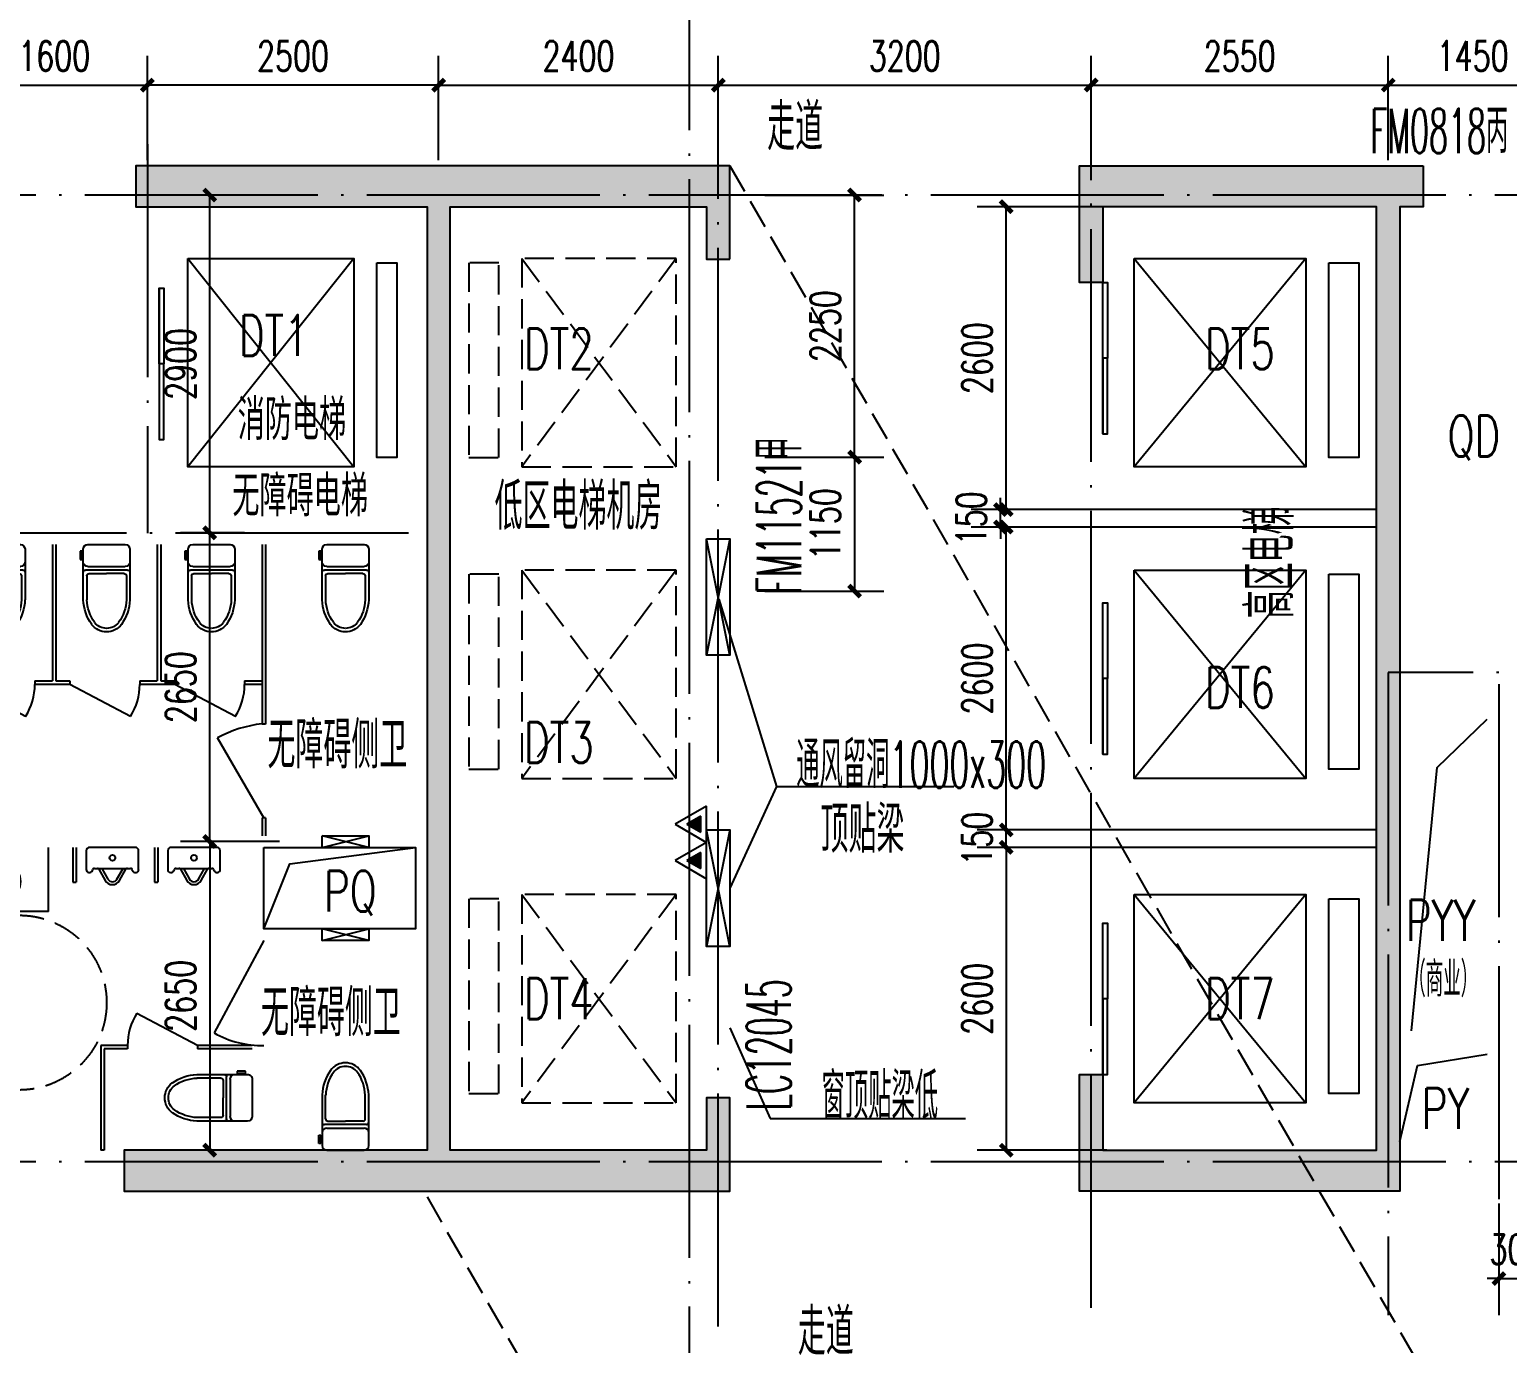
# Model space of a CAD drawing. Extents: x 1980812 to 2578970, y -669191 to 284498.
# Drawn here: x 2014305 to 2026989, y -177337 to -166057 of the extents above; entities that cross this region are included whole.
import ezdxf
from ezdxf.enums import TextEntityAlignment as Align

# ---------------------------------------------------------------- set-up
doc = ezdxf.new("R2010")
doc.units = 0
doc.header["$LTSCALE"] = 1000
doc.header["$MEASUREMENT"] = 0
for name, pattern in [('CONTINOUS', [0]), ('DASH', [0.35, 0.25, -0.1]), ('DOTE', [2.42, 2, -0.2, 0.02, -0.2])]:
    doc.linetypes.add(name, pattern=pattern)
for name, color, linetype in [('0-文字（管井）', 53, 'Continuous'), ('0-文字（防火门)', 22, 'Continuous'), ('A-FLOR-PFIX', 253, 'Continuous'), ('A-FLOR-TPTN', 44, 'Continuous'), ('COLU', 6, 'Continuous'), ('COLU_HATCH', 251, 'Continuous'), ('DIM_SYMB', 3, 'Continuous'), ('dote', 1, 'DOTE'), ('EQUIP_地漏', 255, 'Continuous'), ('EQUIP_消火栓', 255, 'Continuous'), ('LINE', 31, 'Continuous'), ('VALVE_喷淋', 255, 'Continuous'), ('WALL', 4, 'Continuous'), ('WINDOW', 2, 'Continuous'), ('房间名称', 7, 'Continuous'), ('留洞', 63, 'CONTINOUS'), ('看线', 66, 'Continuous'), ('空线', 3, 'Continuous'), ('详细标注', 231, 'Continuous')]:
    doc.layers.add(name, color=color, linetype=linetype)
doc.styles.add('_TCH_DIM_T3', font='SIMPLEX', dxfattribs={"width": 0.705882, "bigfont": 'GBCBIG'})
doc.styles.add('HZF', font='ROMANS2', dxfattribs={"width": 0.7, "bigfont": 'HZDF2'})
doc.styles.add('HZTXTW', font='txtw.shx', dxfattribs={"width": 0.6, "bigfont": 'hztxtw.shx'})
doc.dimstyles.new('_TCH_ARCH&&100', dxfattribs={"dimtxt": 255, "dimasz": 100, "dimexe": 250, "dimexo": 300, "dimgap": 122.5, "dimtad": 1, "dimdec": 0, "dimzin": 0, "dimdsep": 46, "dimtxsty": '_TCH_DIM_T3', "dimblk": 'ARCHTICK', "dimcen": 0.09, "dimclrt": 7, "dimazin": 2, "dimtfac": 1, "dimtdec": 0, "dimtix": 1, "dimtmove": 2, "dimatfit": 3, "dimfxl": 1, "dimtolj": 1, "dimtzin": 0, "dimarcsym": 0})

# ---------------------------------------------------------------- blocks, each defined once
blk = doc.blocks.new('A$C63E13691')
at = {"layer": 'WINDOW'}
for p, q in [((0, -1950), (0, -650)), ((0, -4700), (0, -3400)), ((0, -7450), (0, -6150))]:
    blk.add_line(p, q, dxfattribs=at)
for points in [[(-41, -1300), (0, -1300), (0, -650), (-41, -650)], [(-41, -1300), (0, -1300), (0, -1950), (-41, -1950)], [(-41, -4050), (0, -4050), (0, -3400), (-41, -3400)], [(-41, -4050), (0, -4050), (0, -4700), (-41, -4700)], [(-41, -6800), (0, -6800), (0, -6150), (-41, -6150)], [(-41, -6800), (0, -6800), (0, -7450), (-41, -7450)]]:
    blk.add_lwpolyline(points, close=True, dxfattribs=at)
blk = doc.blocks.new('_ArchTick')
at = {"color": 0, "linetype": 'ByBlock', "const_width": 0.4}
blk.add_lwpolyline([(-0.5, -0.5), (0.5, 0.5)], dxfattribs=at)
blk = doc.blocks.new('*D50')
at = {"layer": 'Defpoints', "color": 0, "transparency": 16777216}
for p in [(2023850, -173078), (2022688, -175678), (2023850, -175678)]:
    blk.add_point(p, dxfattribs=at)
at = {"layer": '详细标注', "color": 0, "lineweight": -2, "transparency": 16777216}
for p, q in [((2023550, -173078), (2022438, -173078)), ((2022688, -173078), (2022688, -175678)), ((2023550, -175678), (2022438, -175678))]:
    blk.add_line(p, q, dxfattribs=at)
at = {"layer": '详细标注', "color": 0, "lineweight": -2, "transparency": 16777216, "xscale": 100, "yscale": 100, "zscale": 100}
for p, rotation in [((2022688, -173078), 90), ((2022688, -175678), 270)]:
    blk.add_blockref('_ArchTick', p, dxfattribs=dict(at, rotation=rotation))
at = {"layer": '详细标注', "color": 7, "transparency": 16777216, "insert": (2022438, -174378), "char_height": 255, "attachment_point": 5, "rotation": 90, "style": '_TCH_DIM_T3'}
blk.add_mtext('\\A1;2600', dxfattribs=at)
blk = doc.blocks.new('*D51')
at = {"layer": 'Defpoints', "color": 0, "transparency": 16777216}
for p in [(2022688, -172928), (2023850, -172928), (2023850, -173078)]:
    blk.add_point(p, dxfattribs=at)
at = {"layer": '详细标注', "color": 0, "lineweight": -2, "transparency": 16777216}
for p, q in [((2022688, -172928), (2022688, -172828)), ((2023550, -172928), (2022438, -172928)), ((2022688, -173078), (2022688, -172928)), ((2023550, -173078), (2022438, -173078)), ((2022688, -173078), (2022688, -173178))]:
    blk.add_line(p, q, dxfattribs=at)
at = {"layer": '详细标注', "color": 0, "lineweight": -2, "transparency": 16777216, "xscale": 100, "yscale": 100, "zscale": 100}
for p, rotation in [((2022688, -172928), 270), ((2022688, -173078), 90)]:
    blk.add_blockref('_ArchTick', p, dxfattribs=dict(at, rotation=rotation))
at = {"layer": '详细标注', "color": 7, "transparency": 16777216, "insert": (2022438, -173003), "char_height": 255, "attachment_point": 5, "rotation": 90, "style": '_TCH_DIM_T3'}
blk.add_mtext('\\A1;150', dxfattribs=at)
blk = doc.blocks.new('*D52')
at = {"layer": 'Defpoints', "color": 0, "transparency": 16777216}
for p in [(2022688, -170328), (2023850, -170328), (2023850, -172928)]:
    blk.add_point(p, dxfattribs=at)
at = {"layer": '详细标注', "color": 0, "lineweight": -2, "transparency": 16777216}
for p, q in [((2023550, -170328), (2022438, -170328)), ((2022688, -172928), (2022688, -170328)), ((2023550, -172928), (2022438, -172928))]:
    blk.add_line(p, q, dxfattribs=at)
at = {"layer": '详细标注', "color": 0, "lineweight": -2, "transparency": 16777216, "xscale": 100, "yscale": 100, "zscale": 100}
for p, rotation in [((2022688, -170328), 90), ((2022688, -172928), 270)]:
    blk.add_blockref('_ArchTick', p, dxfattribs=dict(at, rotation=rotation))
at = {"layer": '详细标注', "color": 7, "transparency": 16777216, "insert": (2022438, -171628), "char_height": 255, "attachment_point": 5, "rotation": 90, "style": '_TCH_DIM_T3'}
blk.add_mtext('\\A1;2600', dxfattribs=at)
blk = doc.blocks.new('*D53')
at = {"layer": 'Defpoints', "color": 0, "transparency": 16777216}
for p in [(2022638, -170178), (2023850, -170178), (2023850, -170328)]:
    blk.add_point(p, dxfattribs=at)
at = {"layer": '详细标注', "color": 0, "lineweight": -2, "transparency": 16777216}
for p, q in [((2022638, -170178), (2022638, -170078)), ((2023550, -170178), (2022388, -170178)), ((2022638, -170328), (2022638, -170178)), ((2023550, -170328), (2022388, -170328)), ((2022638, -170328), (2022638, -170428))]:
    blk.add_line(p, q, dxfattribs=at)
at = {"layer": '详细标注', "color": 0, "lineweight": -2, "transparency": 16777216, "xscale": 100, "yscale": 100, "zscale": 100}
for p, rotation in [((2022638, -170178), 270), ((2022638, -170328), 90)]:
    blk.add_blockref('_ArchTick', p, dxfattribs=dict(at, rotation=rotation))
at = {"layer": '详细标注', "color": 7, "transparency": 16777216, "insert": (2022388, -170253), "char_height": 255, "attachment_point": 5, "rotation": 90, "style": '_TCH_DIM_T3'}
blk.add_mtext('\\A1;150', dxfattribs=at)
blk = doc.blocks.new('*D54')
at = {"layer": 'Defpoints', "color": 0, "transparency": 16777216}
for p in [(2022688, -167578), (2023850, -167578), (2023850, -170178)]:
    blk.add_point(p, dxfattribs=at)
at = {"layer": '详细标注', "color": 0, "lineweight": -2, "transparency": 16777216}
for p, q in [((2023550, -167578), (2022438, -167578)), ((2022688, -170178), (2022688, -167578)), ((2023550, -170178), (2022438, -170178))]:
    blk.add_line(p, q, dxfattribs=at)
at = {"layer": '详细标注', "color": 0, "lineweight": -2, "transparency": 16777216, "xscale": 100, "yscale": 100, "zscale": 100}
for p, rotation in [((2022688, -167578), 90), ((2022688, -170178), 270)]:
    blk.add_blockref('_ArchTick', p, dxfattribs=dict(at, rotation=rotation))
at = {"layer": '详细标注', "color": 7, "transparency": 16777216, "insert": (2022438, -168878), "char_height": 255, "attachment_point": 5, "rotation": 90, "style": '_TCH_DIM_T3'}
blk.add_mtext('\\A1;2600', dxfattribs=at)
blk = doc.blocks.new('*D80')
at = {"layer": 'Defpoints', "color": 0, "transparency": 16777216}
for p in [(2020317, -167478), (2021386, -167478), (2020317, -169728)]:
    blk.add_point(p, dxfattribs=at)
at = {"layer": '详细标注', "color": 0, "lineweight": -2, "transparency": 16777216}
for p, q in [((2020617, -167478), (2021636, -167478)), ((2021386, -169728), (2021386, -167478)), ((2020617, -169728), (2021636, -169728))]:
    blk.add_line(p, q, dxfattribs=at)
at = {"layer": '详细标注', "color": 0, "lineweight": -2, "transparency": 16777216, "xscale": 100, "yscale": 100, "zscale": 100}
for p, rotation in [((2021386, -167478), 90), ((2021386, -169728), 270)]:
    blk.add_blockref('_ArchTick', p, dxfattribs=dict(at, rotation=rotation))
at = {"layer": '详细标注', "color": 7, "transparency": 16777216, "insert": (2021136, -168603), "char_height": 255, "attachment_point": 5, "rotation": 90, "style": '_TCH_DIM_T3'}
blk.add_mtext('\\A1;2250', dxfattribs=at)
blk = doc.blocks.new('*D81')
at = {"layer": 'Defpoints', "color": 0, "transparency": 16777216}
for p in [(2020317, -169728), (2020317, -170878), (2021386, -170878)]:
    blk.add_point(p, dxfattribs=at)
at = {"layer": '详细标注', "color": 0, "lineweight": -2, "transparency": 16777216}
for p, q in [((2020617, -169728), (2021636, -169728)), ((2021386, -169728), (2021386, -170878)), ((2020617, -170878), (2021636, -170878))]:
    blk.add_line(p, q, dxfattribs=at)
at = {"layer": '详细标注', "color": 0, "lineweight": -2, "transparency": 16777216, "xscale": 100, "yscale": 100, "zscale": 100}
for p, rotation in [((2021386, -169728), 90), ((2021386, -170878), 270)]:
    blk.add_blockref('_ArchTick', p, dxfattribs=dict(at, rotation=rotation))
at = {"layer": '详细标注', "color": 7, "transparency": 16777216, "insert": (2021136, -170303), "char_height": 255, "attachment_point": 5, "rotation": 90, "style": '_TCH_DIM_T3'}
blk.add_mtext('\\A1;1150', dxfattribs=at)
blk = doc.blocks.new('A-WC4')
for p, q in [((-200, 475), (-200, 40)), ((200, 40), (200, 475)), ((-228, 57), (-228, 130)), ((-228, 130), (-210, 130)), ((-210, 130), (-210, 115)), ((180, 220), (-180, 220)), ((-160, 190), (160, 190)), ((-210, 57), (-228, 57)), ((-210, 115), (-200, 115)), ((-210, 72), (-210, 115)), ((-200, 72), (-210, 72)), ((-210, 72), (-210, 57)), ((-160, 0), (160, 0))]:
    blk.add_line(p, q)
at = {"color": 251}
for p, q in [((-170, 270), (-170, 476)), ((170, 270), (170, 475)), ((-150, 250), (0, 250)), ((150, 250), (0, 250))]:
    blk.add_line(p, q, dxfattribs=at)
for centre, radius, start, end in [((189, 460), 389, 144.5404, 177.815), ((0, 590), 160, 90, 143.2005), ((0, 590), 160, 36.7995, 90), ((-189, 460), 389, 2.185, 35.4596), ((-180, 240), 20, 180, 270), ((-160, 150), 40, 90, 180), ((160, 150), 40, 0, 90), ((180, 240), 20, 270, 0), ((-160, 40), 40, 180, 270), ((160, 40), 40, 270, 0)]:
    blk.add_arc(centre, radius, start, end)
for centre, radius, start, end in [((189, 460), 359, 144.5982, 177.815), ((0, 590), 130, 90, 143.0508), ((0, 590), 130, 36.9492, 90), ((-189, 460), 359, 2.185, 35.4018), ((-150, 270), 20, 180, 270), ((150, 270), 20, 270, 0)]:
    blk.add_arc(centre, radius, start, end, dxfattribs=at)
blk = doc.blocks.new('A-UR2')
for p, q in [((-61, 284), (-116, 188)), ((116, 188), (61, 284)), ((-225, 190), (-225, 30)), ((-168, 190), (-171, 199)), ((154, 180), (-154, 180)), ((171, 199), (168, 190)), ((225, 30), (225, 190)), ((-195, 0), (195, 0))]:
    blk.add_line(p, q)
at = {"color": 252}
for p, q in [((-39, 272), (-91, 180)), ((91, 180), (39, 272))]:
    blk.add_line(p, q, dxfattribs=at)
blk.add_circle((0, 90), 25, dxfattribs=at)
for centre, radius, start, end in [((0, 250), 70, 29.4871, 150.5129), ((-198, 190), 27.5, 18.9246, 180), ((-154, 195), 15, 198.9246, 270), ((-129, 195), 15, 270, 330.5129), ((129, 195), 15, 209.4871, 270), ((154, 195), 15, 270, 341.0754), ((198, 190), 27.5, 0, 161.0754), ((-195, 30), 30, 180, 270), ((195, 30), 30, 270, 0)]:
    blk.add_arc(centre, radius, start, end)
blk.add_arc((0, 250), 45, 29.4871, 150.5129, dxfattribs=at)
blk = doc.blocks.new('A-SINK-4')
for p, q in [((-13, 78), (-13, 170)), ((13, 170), (13, 78)), ((-158, 126), (-13, 126)), ((13, 78), (-13, 78)), ((13, 126), (158, 126))]:
    blk.add_line(p, q)
blk.add_circle((0, 270), 20)
for centre, radius, start, end in [((0, 170), 13.5, 0, 180), ((0, 88), 19.5, 133.6408, 46.2627)]:
    blk.add_arc(centre, radius, start, end)
at = {"extrusion": (0, 0, -1)}
blk.add_ellipse((0, 270), major_axis=(260, 0), ratio=0.846154, dxfattribs=at)
blk.add_ellipse((0, 270), major_axis=(-235, 0), ratio=0.829787, start_param=2.310338, end_param=7.11444)
blk = doc.blocks.new('tbharthaergar')
at = {"layer": 'A-FLOR-PFIX'}
for p, q in [((2035, -3550), (458, -3550)), ((2900, -6150), (2900, -5600)), ((2900, -6150), (1850, -6150))]:
    blk.add_line(p, q, dxfattribs=at)
at = {"layer": 'A-FLOR-TPTN'}
for p, q in [((2965, -3000), (2965, -4170)), ((3835, -3000), (3835, -4170)), ((3865, -3000), (3865, -4170)), ((4735, -3000), (4735, -4541)), ((4765, -3000), (4765, -4541)), ((4735, -3604), (4735, -4541)), ((4765, -3604), (4765, -4541)), ((2185, -4170), (2185, -4200)), ((2785, -4170), (2785, -4200)), ((2785, -4170), (2935, -4170)), ((2965, -4170), (3085, -4170)), ((3085, -4170), (3085, -4200)), ((3685, -4170), (3835, -4170)), ((3685, -4170), (3685, -4200)), ((3865, -4170), (3985, -4170)), ((3985, -4170), (3985, -4200)), ((4585, -4170), (4735, -4170)), ((4585, -4170), (4585, -4200)), ((2185, -4200), (2705, -4475)), ((3085, -4200), (3605, -4475)), ((3685, -4200), (3985, -4200)), ((3985, -4200), (4505, -4475)), ((4585, -4200), (4735, -4200)), ((4765, -4541), (4735, -4541)), ((4750, -5346), (4352, -4661)), ((4735, -5346), (4735, -5500)), ((4765, -5346), (4735, -5346)), ((4765, -5346), (4765, -5500)), ((3110, -5600), (3110, -5900)), ((3140, -5600), (3140, -5900)), ((3810, -5600), (3810, -5900)), ((3840, -5600), (3840, -5900)), ((3110, -5900), (3140, -5900)), ((3810, -5900), (3840, -5900)), ((4750, -6400), (4322, -7192)), ((4180, -7300), (3660, -7025)), ((3350, -7300), (3350, -8200)), ((3580, -7300), (3350, -7300)), ((3380, -7330), (3380, -8200)), ((3580, -7330), (3380, -7330)), ((3580, -7300), (3580, -7330)), ((4650, -7300), (4180, -7300)), ((4180, -7300), (4180, -7330)), ((4650, -7330), (4180, -7330)), ((3380, -8200), (3350, -8200))]:
    blk.add_line(p, q, dxfattribs=at)
for points in [[(2035, -3000), (2035, -4200), (2185, -4200)], [(2065, -3000), (2065, -4170), (2185, -4170)], [(2935, -3000), (2935, -4170)], [(2785, -4200), (2965, -4200)], [(2935, -4200), (3085, -4200)]]:
    blk.add_lwpolyline(points, dxfattribs=at)
for centre, radius, start, end in [((2273, -4200), 512, 327.4617, 359.9502), ((3173, -4200), 512, 327.4617, 359.9502), ((4073, -4200), 512, 327.4617, 359.9502), ((4836, -5532), 997, 95.7943, 119.0455), ((4092, -7300), 512, 147.4617, 179.9502), ((4723, -6508), 792, 239.6591, 271.9796)]:
    blk.add_arc(centre, radius, start, end, dxfattribs=at)
at = {"layer": 'LINE', "linetype": 'DASH'}
for centre in [(1404, -4673), (2650, -6933)]:
    blk.add_circle(centre, 750, dxfattribs=at)
at = {"layer": '留洞'}
blk.add_lwpolyline([(4750, -6300), (4974, -5742), (6050, -5600)], dxfattribs=at)
blk.add_lwpolyline([(4750, -5600), (6050, -5600), (6050, -6300), (4750, -6300)], close=True, dxfattribs=at)
at = {"layer": 'A-FLOR-PFIX', "xscale": -1, "rotation": 180}
for name, p in [('A-WC4', (2500, -3000)), ('A-WC4', (3400, -3000)), ('A-WC4', (4300, -3000)), ('A-WC4', (5450, -3000)), ('A-SINK-4', (1250, -3000)), ('A-SINK-4', (2400, -5623))]:
    blk.add_blockref(name, p, dxfattribs=at)
at = {"layer": 'A-FLOR-PFIX', "rotation": 180}
for p in [(3450, -5600), (4150, -5600)]:
    blk.add_blockref('A-UR2', p, dxfattribs=at)
at = {"layer": 'A-FLOR-PFIX', "extrusion": (0, 0, -1), "xscale": -1, "zscale": -1}
blk.add_blockref('A-WC4', (-5450, -8200), dxfattribs=at)
at = {"layer": 'A-FLOR-PFIX', "extrusion": (0, 0, -1), "zscale": -1, "rotation": 270}
blk.add_blockref('A-WC4', (-4650, -7750), dxfattribs=at)
blk = doc.blocks.new('*D1368')
at = {"layer": 'Defpoints', "color": 0, "transparency": 16777216}
for p in [(-1166, -5450), (-2065, -8100), (-1166, -8100)]:
    blk.add_point(p, dxfattribs=at)
at = {"layer": '详细标注', "color": 0, "lineweight": -2, "transparency": 16777216}
for p, q in [((-1466, -5450), (-2315, -5450)), ((-2065, -5450), (-2065, -8100)), ((-1466, -8100), (-2315, -8100))]:
    blk.add_line(p, q, dxfattribs=at)
at = {"layer": '详细标注', "color": 0, "lineweight": -2, "transparency": 16777216, "xscale": 100, "yscale": 100, "zscale": 100}
for p, rotation in [((-2065, -5450), 90), ((-2065, -8100), 270)]:
    blk.add_blockref('_ArchTick', p, dxfattribs=dict(at, rotation=rotation))
at = {"layer": '详细标注', "color": 7, "transparency": 16777216, "insert": (-2315, -6775), "char_height": 255, "attachment_point": 5, "rotation": 90, "style": '_TCH_DIM_T3'}
blk.add_mtext('\\A1;2650', dxfattribs=at)
blk = doc.blocks.new('*D1369')
at = {"layer": 'Defpoints', "color": 0, "transparency": 16777216}
for p in [(-2065, -2800), (-1466, -2800), (-1466, -5450)]:
    blk.add_point(p, dxfattribs=at)
at = {"layer": '详细标注', "color": 0, "lineweight": -2, "transparency": 16777216}
for p, q in [((-1766, -2800), (-2315, -2800)), ((-2065, -5450), (-2065, -2800)), ((-1766, -5450), (-2315, -5450))]:
    blk.add_line(p, q, dxfattribs=at)
at = {"layer": '详细标注', "color": 0, "lineweight": -2, "transparency": 16777216, "xscale": 100, "yscale": 100, "zscale": 100}
for p, rotation in [((-2065, -2800), 90), ((-2065, -5450), 270)]:
    blk.add_blockref('_ArchTick', p, dxfattribs=dict(at, rotation=rotation))
at = {"layer": '详细标注', "color": 7, "transparency": 16777216, "insert": (-2315, -4125), "char_height": 255, "attachment_point": 5, "rotation": 90, "style": '_TCH_DIM_T3'}
blk.add_mtext('\\A1;2650', dxfattribs=at)
blk = doc.blocks.new('*D1370')
at = {"layer": 'Defpoints', "color": 0, "transparency": 16777216}
for p in [(-2065, 100), (-1466, 100), (-1466, -2800)]:
    blk.add_point(p, dxfattribs=at)
at = {"layer": '详细标注', "color": 0, "lineweight": -2, "transparency": 16777216}
for p, q in [((-1766, 100), (-2315, 100)), ((-2065, -2800), (-2065, 100)), ((-1766, -2800), (-2315, -2800))]:
    blk.add_line(p, q, dxfattribs=at)
at = {"layer": '详细标注', "color": 0, "lineweight": -2, "transparency": 16777216, "xscale": 100, "yscale": 100, "zscale": 100}
for p, rotation in [((-2065, 100), 90), ((-2065, -2800), 270)]:
    blk.add_blockref('_ArchTick', p, dxfattribs=dict(at, rotation=rotation))
at = {"layer": '详细标注', "color": 7, "transparency": 16777216, "insert": (-2315, -1350), "char_height": 255, "attachment_point": 5, "rotation": 90, "style": '_TCH_DIM_T3'}
blk.add_mtext('\\A1;2900', dxfattribs=at)
blk = doc.blocks.new('*D1371')
at = {"layer": 'Defpoints', "color": 0, "transparency": 16777216}
for p in [(-2600, 1044), (-2600, 100), (-100, 100)]:
    blk.add_point(p, dxfattribs=at)
at = {"layer": '详细标注', "color": 0, "lineweight": -2, "transparency": 16777216}
for p, q in [((-2600, 400), (-2600, 1294)), ((-100, 400), (-100, 1294)), ((-100, 1044), (-2600, 1044))]:
    blk.add_line(p, q, dxfattribs=at)
at = {"layer": '详细标注', "color": 0, "lineweight": -2, "transparency": 16777216, "xscale": 100, "yscale": 100, "zscale": 100}
for p, rotation in [((-2600, 1044), 180.0000002486429), ((-100, 1044), 2.486428662962226e-07)]:
    blk.add_blockref('_ArchTick', p, dxfattribs=dict(at, rotation=rotation))
at = {"layer": '详细标注', "color": 7, "transparency": 16777216, "insert": (-1350, 1294), "char_height": 255, "attachment_point": 5, "rotation": 0, "style": '_TCH_DIM_T3'}
blk.add_mtext('\\A1;2500', dxfattribs=at)
blk = doc.blocks.new('*D1372')
at = {"layer": 'Defpoints', "color": 0, "transparency": 16777216}
for p in [(2300, 1044), (-100, 100), (2300, 100)]:
    blk.add_point(p, dxfattribs=at)
at = {"layer": '详细标注', "color": 0, "lineweight": -2, "transparency": 16777216}
for p, q in [((-100, 400), (-100, 1294)), ((2300, 400), (2300, 1294)), ((-100, 1044), (2300, 1044))]:
    blk.add_line(p, q, dxfattribs=at)
at = {"layer": '详细标注', "color": 0, "lineweight": -2, "transparency": 16777216, "xscale": 100, "yscale": 100, "zscale": 100, "rotation": 180}
blk.add_blockref('_ArchTick', (-100, 1044), dxfattribs=at)
at = {"layer": '详细标注', "color": 0, "lineweight": -2, "transparency": 16777216, "xscale": 100, "yscale": 100, "zscale": 100}
blk.add_blockref('_ArchTick', (2300, 1044), dxfattribs=at)
at = {"layer": '详细标注', "color": 7, "transparency": 16777216, "insert": (1100, 1294), "char_height": 255, "attachment_point": 5, "style": '_TCH_DIM_T3'}
blk.add_mtext('\\A1;2400', dxfattribs=at)
blk = doc.blocks.new('*D1373')
at = {"layer": 'Defpoints', "color": 0, "transparency": 16777216}
for p in [(5500, 1044), (2300, 100), (5500, 100)]:
    blk.add_point(p, dxfattribs=at)
at = {"layer": '详细标注', "color": 0, "lineweight": -2, "transparency": 16777216}
for p, q in [((2300, 400), (2300, 1294)), ((5500, 400), (5500, 1294)), ((2300, 1044), (5500, 1044))]:
    blk.add_line(p, q, dxfattribs=at)
at = {"layer": '详细标注', "color": 0, "lineweight": -2, "transparency": 16777216, "xscale": 100, "yscale": 100, "zscale": 100, "rotation": 180}
blk.add_blockref('_ArchTick', (2300, 1044), dxfattribs=at)
at = {"layer": '详细标注', "color": 0, "lineweight": -2, "transparency": 16777216, "xscale": 100, "yscale": 100, "zscale": 100}
blk.add_blockref('_ArchTick', (5500, 1044), dxfattribs=at)
at = {"layer": '详细标注', "color": 7, "transparency": 16777216, "insert": (3900, 1294), "char_height": 255, "attachment_point": 5, "style": '_TCH_DIM_T3'}
blk.add_mtext('\\A1;3200', dxfattribs=at)
blk = doc.blocks.new('*D1374')
at = {"layer": 'Defpoints', "color": 0, "transparency": 16777216}
for p in [(8050, 1044), (5500, 100), (8050, 100)]:
    blk.add_point(p, dxfattribs=at)
at = {"layer": '详细标注', "color": 0, "lineweight": -2, "transparency": 16777216}
for p, q in [((5500, 400), (5500, 1294)), ((8050, 400), (8050, 1294)), ((5500, 1044), (8050, 1044))]:
    blk.add_line(p, q, dxfattribs=at)
at = {"layer": '详细标注', "color": 0, "lineweight": -2, "transparency": 16777216, "xscale": 100, "yscale": 100, "zscale": 100, "rotation": 180}
blk.add_blockref('_ArchTick', (5500, 1044), dxfattribs=at)
at = {"layer": '详细标注', "color": 0, "lineweight": -2, "transparency": 16777216, "xscale": 100, "yscale": 100, "zscale": 100}
blk.add_blockref('_ArchTick', (8050, 1044), dxfattribs=at)
at = {"layer": '详细标注', "color": 7, "transparency": 16777216, "insert": (6775, 1294), "char_height": 255, "attachment_point": 5, "style": '_TCH_DIM_T3'}
blk.add_mtext('\\A1;2550', dxfattribs=at)
blk = doc.blocks.new('*D1375')
at = {"layer": 'Defpoints', "color": 0, "transparency": 16777216}
for p in [(9500, 1044), (8050, 100), (9500, 100)]:
    blk.add_point(p, dxfattribs=at)
at = {"layer": '详细标注', "color": 0, "lineweight": -2, "transparency": 16777216}
for p, q in [((8050, 400), (8050, 1294)), ((9500, 400), (9500, 1294)), ((8050, 1044), (9500, 1044))]:
    blk.add_line(p, q, dxfattribs=at)
at = {"layer": '详细标注', "color": 0, "lineweight": -2, "transparency": 16777216, "xscale": 100, "yscale": 100, "zscale": 100, "rotation": 180}
blk.add_blockref('_ArchTick', (8050, 1044), dxfattribs=at)
at = {"layer": '详细标注', "color": 0, "lineweight": -2, "transparency": 16777216, "xscale": 100, "yscale": 100, "zscale": 100}
blk.add_blockref('_ArchTick', (9500, 1044), dxfattribs=at)
at = {"layer": '详细标注', "color": 7, "transparency": 16777216, "insert": (8775, 1294), "char_height": 255, "attachment_point": 5, "style": '_TCH_DIM_T3'}
blk.add_mtext('\\A1;1450', dxfattribs=at)
blk = doc.blocks.new('*D1380')
at = {"layer": 'Defpoints', "color": 0, "transparency": 16777216}
for p in [(-2600, 1044), (-4200, 400), (-2600, 400)]:
    blk.add_point(p, dxfattribs=at)
at = {"layer": '详细标注', "color": 0, "lineweight": -2, "transparency": 16777216}
for p, q in [((-4200, 700), (-4200, 1294)), ((-2600, 700), (-2600, 1294)), ((-4200, 1044), (-2600, 1044))]:
    blk.add_line(p, q, dxfattribs=at)
at = {"layer": '详细标注', "color": 0, "lineweight": -2, "transparency": 16777216, "xscale": 100, "yscale": 100, "zscale": 100, "rotation": 180}
blk.add_blockref('_ArchTick', (-4200, 1044), dxfattribs=at)
at = {"layer": '详细标注', "color": 0, "lineweight": -2, "transparency": 16777216, "xscale": 100, "yscale": 100, "zscale": 100}
blk.add_blockref('_ArchTick', (-2600, 1044), dxfattribs=at)
at = {"layer": '详细标注', "color": 7, "transparency": 16777216, "insert": (-3400, 1294), "char_height": 255, "attachment_point": 5, "style": '_TCH_DIM_T3'}
blk.add_mtext('\\A1;1600', dxfattribs=at)
blk = doc.blocks.new('*D1393')
at = {"layer": 'Defpoints', "color": 0, "transparency": 16777216}
for p in [(9000, -8257), (9300, -8257), (9300, -9202)]:
    blk.add_point(p, dxfattribs=at)
at = {"layer": '详细标注', "color": 0, "lineweight": -2, "transparency": 16777216}
for p, q in [((9000, -8557), (9000, -9452)), ((9300, -8557), (9300, -9452)), ((9000, -9202), (8900, -9202)), ((9000, -9202), (9300, -9202)), ((9300, -9202), (9400, -9202))]:
    blk.add_line(p, q, dxfattribs=at)
at = {"layer": '详细标注', "color": 0, "lineweight": -2, "transparency": 16777216, "xscale": 100, "yscale": 100, "zscale": 100}
blk.add_blockref('_ArchTick', (9000, -9202), dxfattribs=at)
at = {"layer": '详细标注', "color": 0, "lineweight": -2, "transparency": 16777216, "xscale": 100, "yscale": 100, "zscale": 100, "rotation": 180}
blk.add_blockref('_ArchTick', (9300, -9202), dxfattribs=at)
at = {"layer": '详细标注', "color": 7, "transparency": 16777216, "insert": (9150, -8952), "char_height": 255, "attachment_point": 5, "style": '_TCH_DIM_T3'}
blk.add_mtext('\\A1;300', dxfattribs=at)
blk = doc.blocks.new('灭火器')
at = {"layer": 'VALVE_喷淋'}
for points in [[(-87, 50), (-156, 170), (-225, 50)], [(225, 50), (156, 170), (87, 50)]]:
    blk.add_hatch(color=8, dxfattribs=at).paths.add_polyline_path(points)
at = {"layer": 'EQUIP_消火栓'}
for p, q in [((-156, 270), (-312, 0)), ((0, 0), (-156, 270)), ((156, 270), (0, 0)), ((312, 0), (156, 270)), ((-156, 170), (-225, 50)), ((-87, 50), (-156, 170)), ((156, 170), (87, 50)), ((225, 50), (156, 170)), ((-225, 50), (-87, 50)), ((0, 0), (312, 0)), ((87, 50), (225, 50)), ((-312, 0), (0, 0))]:
    blk.add_line(p, q, dxfattribs=at)
blk = doc.blocks.new('A$C4C6074F0')
at = {"layer": 'EQUIP_消火栓', "rotation": 90}
blk.add_blockref('灭火器', (23450, -13257), dxfattribs=at)
blk = doc.blocks.new('16')
at = {"layer": 'dote'}
for p, q in [((2300, -9612.6), (2300, 715.4)), ((5500, -9451.6), (5500, 715.4)), ((-2600, 535.4), (-2600, -2803.1)), ((-7200, -2800), (-200, -2800)), ((8050, -4000), (8050, -9515.1)), ((11200, -4000), (8050, -4000)), ((9000, -4100), (9000, -9515.1))]:
    blk.add_line(p, q, dxfattribs=at)
at = {"layer": 'WINDOW', "color": 3}
for p, q in [((-827.6, -444.3), (-2252.9, -2232.7)), ((-2252.9, -444.3), (-827.6, -2232.7))]:
    blk.add_line(p, q, dxfattribs=at)
at = {"layer": 'WINDOW', "color": 1}
for p, q in [((7343.9, -444.3), (5868.6, -2232.7)), ((5868.6, -444.3), (7343.9, -2232.7)), ((7343.9, -3119), (5868.6, -4907.4)), ((5868.6, -3119), (7343.9, -4907.4)), ((7343.9, -5905.1), (5868.6, -7693.4)), ((5868.6, -5905.1), (7343.9, -7693.4))]:
    blk.add_line(p, q, dxfattribs=at)
at = {"layer": 'WINDOW', "color": 3}
for points in [[(-2252.9, -444.3), (-827.6, -444.3), (-827.6, -2232.7), (-2252.9, -2232.7)], [(-631.6, -481), (-460, -481), (-460, -2153.1), (-631.6, -2153.1)]]:
    blk.add_lwpolyline(points, close=True, dxfattribs=at)
at = {"layer": 'WINDOW', "color": 1}
for points in [[(5868.6, -444.3), (7343.9, -444.3), (7343.9, -2232.7), (5868.6, -2232.7)], [(7539.9, -481), (7797.6, -481), (7797.6, -2153.1), (7539.9, -2153.1)], [(5868.6, -3119), (7343.9, -3119), (7343.9, -4907.4), (5868.6, -4907.4)], [(7539.9, -3155.8), (7797.6, -3155.8), (7797.6, -4827.8), (7539.9, -4827.8)], [(5868.6, -5905.1), (7343.9, -5905.1), (7343.9, -7693.4), (5868.6, -7693.4)], [(7539.9, -5941.8), (7797.6, -5941.8), (7797.6, -7613.8), (7539.9, -7613.8)]]:
    blk.add_lwpolyline(points, close=True, dxfattribs=at)
at = {"layer": 'WINDOW'}
for points in [[(-2458.9, -1350), (-2500, -1350), (-2500, -700), (-2458.9, -700)], [(-2458.9, -1350), (-2500, -1350), (-2500, -2000), (-2458.9, -2000)]]:
    blk.add_lwpolyline(points, close=True, dxfattribs=at)
at = {"layer": '房间名称'}
blk.add_line((-2500, -700), (-2500, -2000), dxfattribs=at)
at = {"layer": '留洞'}
blk.add_lwpolyline([(-1600, -5500), (-300, -5500), (-300, -6200), (-1600, -6200)], close=True, dxfattribs=at)
at = {"layer": '看线'}
for p, q in [((7950, -2600), (5600, -2600)), ((7950, -2750), (5600, -2750)), ((7950, -5350), (5600, -5350)), ((7950, -5500), (5600, -5500))]:
    blk.add_line(p, q, dxfattribs=at)
at = {"layer": '空线'}
for p, q in [((-1100, -5500), (-700, -5400)), ((-700, -5500), (-1100, -5400)), ((-1100, -6300), (-700, -6200)), ((-700, -6300), (-1100, -6200))]:
    blk.add_line(p, q, dxfattribs=at)
for points in [[(8250, -7075), (8469.6, -4813.8), (8900, -4400)], [(8150, -8025), (8301.4, -7371.4), (8900, -7275)]]:
    blk.add_lwpolyline(points, dxfattribs=at)
for points in [[(-1100, -5400), (-700, -5400), (-700, -5500), (-1100, -5500)], [(-1100, -6200), (-700, -6200), (-700, -6300), (-1100, -6300)]]:
    blk.add_lwpolyline(points, close=True, dxfattribs=at)
at = {"layer": 'WALL'}
blk.add_blockref('tbharthaergar', (-6350, 100), dxfattribs=at)
at = {"layer": '0-文字（管井）', "style": 'HZF', "width": 0.7}
for s, p in [('PYY', (8501, -6126.7)), ('PY', (8542.3, -7742.3))]:
    blk.add_text(s, height=350, dxfattribs=at).set_placement(p, align=Align.MIDDLE_CENTER)
at = {"layer": '0-文字（防火门)', "style": 'HZTXTW', "width": 0.5}
blk.add_text('FM0818丙', height=380, dxfattribs=at).set_placement((7895.7, 460.2, 200))
at = {"layer": '房间名称'}
for s, height, style, width, p in [('DT1', 350, 'HZF', 0.7, (-1515.2, -1105.7)), ('DT5', 350, 'HZF', 0.7, (6777.1, -1219.9)), ('消防电梯', 350, 'HZF', 0.7, (-1359.5, -1829.1)), ('QD', 350, 'HZF', 0.7, (8784.8, -1968.3)), ('无障碍电梯', 350, 'HZF', 0.7, (-1288.5, -2483)), ('DT6', 350, 'HZF', 0.7, (6777.1, -4128.5)), ('PQ', 350, 'HZF', 0.7, (-858.4, -5876.5)), ('（商业）', 300, 'HZTXTW', 0.5, (8521.7, -6632.3)), ('DT7', 350, 'HZF', 0.7, (6777.1, -6798.5))]:
    blk.add_text(s, height=height, dxfattribs=dict(at, style=style, width=width)).set_placement(p, align=Align.MIDDLE_CENTER)
at = {"layer": '房间名称', "style": 'HZTXTW', "width": 0.6}
for s, rotation, p in [('高区电梯', 90.00057, (7037, -3053.6)), ('无障碍侧卫', 0.00057, (-969.5, -4622.5)), ('无障碍侧卫', 0.00057, (-1024.5, -6920.9))]:
    blk.add_text(s, height=400, rotation=rotation, dxfattribs=at).set_placement(p, align=Align.MIDDLE_CENTER)
at = {"layer": '详细标注'}
for p1, p2, distance, picture, middle in [((-4200, 400), (-2600, 400), 643.6, '*D1380', (-3400, 1293.6)), ((-100, 100), (-2600, 100), -943.6, '*D1371', (-1350, 1293.6)), ((-100, 100), (2300, 100), 943.6, '*D1372', (1100, 1293.6)), ((2300, 100), (5500, 100), 943.6, '*D1373', (3900, 1293.6)), ((5500, 100), (8050, 100), 943.6, '*D1374', (6775, 1293.6)), ((8050, 100), (9500, 100), 943.6, '*D1375', (8775, 1293.6)), ((-1465.8, -2800), (-1465.8, 100), 598.9, '*D1370', (-2314.7, -1350)), ((-1465.8, -5450), (-1465.8, -2800), 598.9, '*D1369', (-2314.7, -4125)), ((-1165.8, -5450), (-1165.8, -8100), -898.9, '*D1368', (-2314.7, -6775)), ((9000, -8256.5), (9300, -8256.5), -945.1, '*D1393', (9150, -8951.6))]:
    dim = blk.add_aligned_dim(p1=p1, p2=p2, distance=distance, dimstyle='_TCH_ARCH&&100', dxfattribs=at)
    dim.commit()
    dim.dimension.update_dxf_attribs({"geometry": picture, "text_midpoint": middle})

msp = doc.modelspace()

# ---------------------------------------------------------------- hatches: boundary and pattern name
at = {"layer": 'COLU_HATCH'}
h = msp.add_hatch(color=256, dxfattribs=at)
h.dxf.hatch_style = 1
h.paths.add_polyline_path([(2015216.5, -167227.9), (2020316.5, -167227.9), (2020316.5, -168027.9), (2020116.5, -168027.9), (2020116.5, -167577.9), (2015216.5, -167577.9)])
h = msp.add_hatch(color=256, dxfattribs=at)
h.dxf.hatch_style = 1
h.paths.add_polyline_path([(2023316.5, -167227.9), (2023316.5, -168227.9), (2023516.5, -168227.9), (2023516.5, -167577.9), (2026266.5, -167577.9), (2026266.5, -167227.9)])
h = msp.add_hatch(color=256, dxfattribs=at)
h.dxf.hatch_style = 1
h.paths.add_polyline_path([(2017916.5, -167577.9), (2017916.5, -175677.9), (2017716.5, -175677.9), (2017716.5, -167577.9)])
h = msp.add_hatch(color=256, dxfattribs=at)
h.dxf.hatch_style = 1
h.paths.add_polyline_path([(2026066.5, -167577.9), (2026066.5, -175677.9), (2025866.5, -175677.9), (2025866.5, -167577.9)])
h = msp.add_hatch(color=256, dxfattribs=at)
h.dxf.hatch_style = 1
h.paths.add_polyline_path([(2023316.5, -175027.9), (2023516.5, -175027.9), (2023516.5, -175677.9), (2026066.5, -175677.9), (2026066.5, -176027.9), (2023316.5, -176027.9)])
h = msp.add_hatch(color=256, dxfattribs=at)
h.dxf.hatch_style = 1
h.paths.add_polyline_path([(2015116.5, -176027.9), (2020316.5, -176027.9), (2020316.5, -175227.9), (2020116.5, -175227.9), (2020116.5, -175677.9), (2015116.5, -175677.9)])

# ---------------------------------------------------------------- linework, layer by layer
at = {"layer": 'COLU'}
for points in [[(2020316.5, -168027.9), (2020316.5, -167227.9), (2015216.5, -167227.9), (2015216.5, -167577.9), (2017716.5, -167577.9), (2017716.5, -175677.9), (2015116.5, -175677.9), (2015116.5, -176027.9), (2020316.5, -176027.9), (2020316.5, -175227.9), (2020116.5, -175227.9), (2020116.5, -175677.9), (2017916.5, -175677.9), (2017916.5, -167577.9), (2020116.5, -167577.9), (2020116.5, -168027.9)], [(2026266.5, -167227.9), (2026266.5, -167577.9), (2026066.5, -167577.9), (2026066.5, -175677.9), (2026066.5, -175677.9), (2026066.5, -176027.9), (2023316.5, -176027.9), (2023316.5, -175027.9), (2023516.5, -175027.9), (2023516.5, -175677.9), (2025866.5, -175677.9), (2025866.5, -167577.9), (2023516.5, -167577.9), (2023516.5, -168227.9), (2023316.5, -168227.9), (2023316.5, -167227.9)]]:
    msp.add_lwpolyline(points, close=True, dxfattribs=at)
at = {"layer": 'DIM_SYMB', "linetype": 'DASH'}
for p, q in [((2020316.5, -167227.9), (2035540.7, -193718)), ((2017716.5, -176077.9), (2032940.7, -202618))]:
    msp.add_line(p, q, dxfattribs=at)
at = {"layer": 'dote'}
for p, q in [((2019966.5, -150400.7), (2019966.5, -192501.6)), ((2053079.9, -167477.9), (1988213, -167477.9)), ((2053079.9, -175777.9), (1988213, -175777.9))]:
    msp.add_line(p, q, dxfattribs=at)
at = {"layer": 'WINDOW', "color": 5, "linetype": 'DASH'}
for p, q in [((2018530.2, -168022.2), (2019855.5, -169810.6)), ((2019855.5, -168022.2), (2018530.2, -169810.6)), ((2018530.2, -170696.9), (2019855.5, -172485.3)), ((2019855.5, -170696.9), (2018530.2, -172485.3)), ((2018530.2, -173483), (2019855.5, -175271.3)), ((2019855.5, -173483), (2018530.2, -175271.3))]:
    msp.add_line(p, q, dxfattribs=at)
for points in [[(2018334.2, -168058.9), (2018076.5, -168058.9), (2018076.5, -169731), (2018334.2, -169731)], [(2019855.5, -168022.2), (2018530.2, -168022.2), (2018530.2, -169810.6), (2019855.5, -169810.6)], [(2019855.5, -170696.9), (2018530.2, -170696.9), (2018530.2, -172485.3), (2019855.5, -172485.3)], [(2018334.2, -170733.7), (2018076.5, -170733.7), (2018076.5, -172405.7), (2018334.2, -172405.7)], [(2019855.5, -173483), (2018530.2, -173483), (2018530.2, -175271.3), (2019855.5, -175271.3)], [(2018334.2, -173519.7), (2018076.5, -173519.7), (2018076.5, -175191.7), (2018334.2, -175191.7)]]:
    msp.add_lwpolyline(points, close=True, dxfattribs=at)
at = {"layer": '空线'}
for p, q in [((2020316.5, -170427.9), (2020116.5, -171427.9)), ((2020316.5, -171427.9), (2020116.5, -170427.9)), ((2020220.4, -170947.1), (2020715.1, -172555)), ((2020715.1, -172555), (2020316.5, -173427.9)), ((2020715.1, -172555), (2022239.3, -172555)), ((2020316.5, -172927.9), (2020116.5, -173927.9)), ((2020316.5, -173927.9), (2020116.5, -172927.9)), ((2020316.5, -174627.9), (2020660.6, -175404.8)), ((2020660.6, -175404.8), (2022337, -175404.8))]:
    msp.add_line(p, q, dxfattribs=at)
for points in [[(2020116.5, -170427.9), (2020316.5, -170427.9), (2020316.5, -171427.9), (2020116.5, -171427.9)], [(2020116.5, -172927.9), (2020316.5, -172927.9), (2020316.5, -173927.9), (2020116.5, -173927.9)]]:
    msp.add_lwpolyline(points, close=True, dxfattribs=at)

# ---------------------------------------------------------------- block references
at = {"layer": 'COLU', "xscale": -1}
msp.add_blockref('A$C63E13691', (2023516.5, -167577.9), dxfattribs=at)
at = {"layer": 'EQUIP_地漏'}
msp.add_blockref('A$C4C6074F0', (1996666.5, -159777.9), dxfattribs=at)
at = {"layer": 'WALL'}
msp.add_blockref('16', (2017916.5, -167577.9), dxfattribs=at)

# ---------------------------------------------------------------- texts
at = {"layer": '0-文字（防火门)', "style": 'HZTXTW', "width": 0.5}
for s, p in [('FM11521甲', (2020927.9, -170904.2)), ('LC12045', (2020838.9, -175333.8))]:
    msp.add_text(s, height=380, rotation=90, dxfattribs=at).set_placement(p)
at = {"layer": '房间名称', "style": 'HZTXTW'}
for s, width, p in [('走道', 0.6, (2020875.7, -166893.6)), ('低区电梯机房', 0.6, (2019016.5, -170151.1)), ('通风留洞1000x300', 0.5, (2021958.1, -172367.8)), ('顶贴梁', 0.6, (2021454.1, -172924.1)), ('窗顶贴梁低', 0.5, (2021602.9, -175214.1)), ('走道', 0.6, (2021139.2, -177236.6))]:
    msp.add_text(s, height=400, rotation=0.00057, dxfattribs=dict(at, width=width)).set_placement(p, align=Align.MIDDLE_CENTER)
at = {"layer": '房间名称', "style": 'HZF', "width": 0.7}
for s, p in [('DT2', (2018848.5, -168797.8)), ('DT3', (2018848.5, -172177.4)), ('DT4', (2018848.5, -174376.4))]:
    msp.add_text(s, height=350, dxfattribs=at).set_placement(p, align=Align.MIDDLE_CENTER)

# ---------------------------------------------------------------- dimensions: what is measured, and where the dimension line sits
at = {"layer": '详细标注'}
for p2, distance, picture, middle in [((2020316.5, -167477.9), -1069.7, '*D80', (2021136.2, -168602.9)), ((2020316.5, -170877.9), 1069.7, '*D81', (2021136.2, -170302.9))]:
    dim = msp.add_aligned_dim(p1=(2020316.5, -169727.9), p2=p2, distance=distance, dimstyle='_TCH_ARCH&&100', override={"dimfxl": 150}, dxfattribs=at)
    dim.commit()
    dim.dimension.update_dxf_attribs({"geometry": picture, "text_midpoint": middle})
for p1, p2, distance, picture, middle in [((2023850.3, -170177.9), (2023850.3, -167577.9), 1162.5, '*D54', (2022437.8, -168877.9)), ((2023850.3, -170327.9), (2023850.3, -170177.9), 1212.5, '*D53', (2022387.8, -170252.9)), ((2023850.3, -172927.9), (2023850.3, -170327.9), 1162.5, '*D52', (2022437.8, -171627.9)), ((2023850.3, -173077.9), (2023850.3, -172927.9), 1162.5, '*D51', (2022437.8, -173002.9)), ((2023850.3, -173077.9), (2023850.3, -175677.9), -1162.5, '*D50', (2022437.8, -174377.9))]:
    dim = msp.add_aligned_dim(p1=p1, p2=p2, distance=distance, dimstyle='_TCH_ARCH&&100', dxfattribs=at)
    dim.commit()
    dim.dimension.update_dxf_attribs({"geometry": picture, "text_midpoint": middle})

doc.saveas('drawing.dxf')
